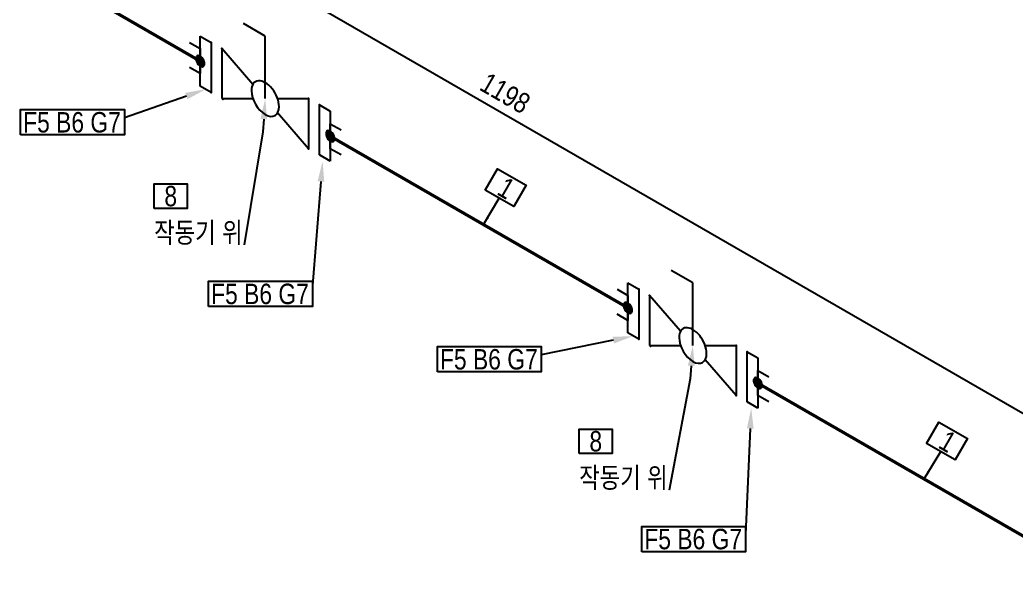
# Model space of a CAD drawing. Header units: millimetres. Extents: x 0 to 594, y 0 to 420.
# Drawn here: x 146 to 267.9, y 240.8 to 310 of the extents above; entities that cross this region are included whole.
import ezdxf
from ezdxf import colors
from ezdxf.entities.mleader import LeaderData, LeaderLine
from ezdxf.enums import TextEntityAlignment as Align
from ezdxf.math import Vec2, Vec3

# ---------------------------------------------------------------- set-up
doc = ezdxf.new("R2010")
doc.units = ezdxf.units.MM
doc.header["$LTSCALE"] = 0.25
for name, color, linetype in [('밸브', 4, 'Continuous'), ('용접', 1, 'Continuous'), ('주석', 7, 'Continuous'), ('치수', 1, 'Continuous')]:
    doc.layers.add(name, color=color, linetype=linetype)
doc.layers.add('파이프 작은 보어', color=30, linetype='Continuous', lineweight=50)
doc.styles.add('AdskIsoAnnotation', font='arial.ttf', dxfattribs={"width": 0.8, "height": 1})
doc.styles.add('AdskIsoMetric', font='arial.ttf', dxfattribs={"width": 0.8, "height": 2.5})
doc.styles.add('AdskIsoMetric-30', font='arial.ttf', dxfattribs={"width": 0.8, "height": 2.5})
doc.styles.get("Standard").update_dxf_attribs({"font": 'arial.ttf'})
doc.dimstyles.new('AdskIsoMetric', dxfattribs={"dimtxt": 2.5, "dimasz": 2.5, "dimexe": 1, "dimexo": 2, "dimgap": 0.8, "dimtad": 1, "dimdec": 0, "dimrnd": 1, "dimzin": 0, "dimdsep": 46, "dimtxsty": 'AdskIsoMetric', "dimcen": 0, "dimclrt": 7, "dimadec": 0, "dimazin": 0, "dimtfac": 1, "dimtdec": 0, "dimtmove": 1, "dimatfit": 3, "dimfxl": 0, "dimfrac": 2, "dimtolj": 1, "dimtzin": 0, "dimarcsym": 0})

# ---------------------------------------------------------------- blocks, each defined once
blk = doc.blocks.new('플랜지-2-IsoRight')
at = {"color": 0, "linetype": 'ByBlock', "lineweight": -2}
blk.add_wipeout([(0.0442, -0.2296), (-0.0442, -0.1786), (-0.0442, 0.2296), (0.0442, 0.1786)], dxfattribs=at)
at = {"color": 0, "linetype": 'ByBlock', "lineweight": -2, "extrusion": (-0.707107, -0.408248, 0.57735)}
for p, q in [((-0.0442, -0.1786), (-0.0442, 0.2296)), ((-0.0442, 0.2296), (0.0442, 0.1786)), ((0.0442, 0.1786), (0.0442, -0.2296)), ((0.0442, -0.2296), (-0.0442, -0.1786))]:
    blk.add_line(p, q, dxfattribs=at)
at = {"color": 0, "linetype": 'ByBlock', "lineweight": -2}
blk.add_wipeout([(0.0442, -0.2296), (-0.0442, -0.1786), (-0.0442, 0.2296), (0.0442, 0.1786)], dxfattribs=at)
at = {"color": 0, "linetype": 'ByBlock', "lineweight": -2, "extrusion": (-0.707107, -0.408248, 0.57735)}
for p, q in [((-0.0442, -0.1786), (-0.0442, 0.2296)), ((-0.0442, 0.2296), (0.0442, 0.1786)), ((0.0442, 0.1786), (0.0442, -0.2296)), ((0.0442, -0.2296), (-0.0442, -0.1786))]:
    blk.add_line(p, q, dxfattribs=at)
blk = doc.blocks.new('개스킷-2-IsoRight')
at = {"color": 0, "linetype": 'ByBlock', "lineweight": -2, "extrusion": (-1, 0, 0)}
for p in [(-0.0529, 0.2347), (0.0442, 0.1786), (-0.0442, -0.1786), (0.0442, -0.2296)]:
    blk.add_point(p, dxfattribs=at)
blk = doc.blocks.new('볼 밸브-2-IsoRight')
at = {"color": 0, "linetype": 'ByBlock', "lineweight": -2, "extrusion": (-0.707107, -0.408248, 0.57735)}
for p, q in [((-0.3536, 0), (-0.3536, 0.4082)), ((-0.3536, 0.4082), (-0.1006, 0.1163)), ((-0.1006, -0.0002), (-0.3536, 0)), ((0.3536, 0), (0.1007, -0.0001)), ((0.1125, -0.065), (0.1125, -0.065)), ((0.3536, -0.4082), (0.3536, 0)), ((0.1006, -0.1163), (0.3536, -0.4082))]:
    blk.add_line(p, q, dxfattribs=at)
at = {"linetype": 'ByBlock'}
for start_param, end_param in [(-2.356194, 0.785398), (0.785398, 3.926991)]:
    blk.add_ellipse((0, 0), major_axis=(-0.0796, 0.1378), ratio=0.57735, start_param=start_param, end_param=end_param, dxfattribs=at)
blk = doc.blocks.new('Operator_Lever-2-IsoRight')
at = {"color": 0, "linetype": 'ByBlock', "lineweight": -2, "extrusion": (-0.707107, -0.408248, 0.57735)}
for p, q in [((0, 0), (0, -0.5103)), ((0, -0.5103), (0.1768, -0.6124))]:
    blk.add_line(p, q, dxfattribs=at)
blk = doc.blocks.new('*D29')
at = {"layer": 'Defpoints', "color": 0}
for p in [(128.98, 327.53), (282.21, 254.06), (282.21, 239.06)]:
    blk.add_point(p, dxfattribs=at)
at = {"layer": '치수', "color": 0, "lineweight": -2}
for p, q in [((128.98, 329.84), (128.98, 343.68)), ((131.14, 341.28), (280.04, 255.31)), ((282.21, 241.37), (282.21, 255.22))]:
    blk.add_line(p, q, dxfattribs=at)
at = {"layer": '치수', "color": 0}
for points in [[(131.35, 341.64), (130.93, 340.92), (128.98, 342.53)], [(280.25, 255.67), (279.83, 254.95), (282.21, 254.06)]]:
    blk.add_solid(points, dxfattribs=at)
at = {"layer": '치수', "color": 7, "insert": (205.37, 301.04), "char_height": 2.5, "attachment_point": 5, "rotation": 330, "style": 'AdskIsoMetric-30'}
blk.add_mtext('\\A1;1198', dxfattribs=at)
blk = doc.blocks.new('SocketWeld-2-IsoRight')
blk.add_hatch(color=256).paths.add_polyline_path([(0.0055, -0.0435), (0.0057, -0.0436), (0.006, -0.0436), (0.0062, -0.0436), (0.0064, -0.0437), (0.0066, -0.0437), (0.0068, -0.0438), (0.007, -0.0438), (0.0072, -0.0439), (0.0075, -0.0439), (0.0077, -0.0439), (0.0079, -0.044), (0.0081, -0.044), (0.0083, -0.0441), (0.0085, -0.0441), (0.0088, -0.0442), (0.009, -0.0442), (0.0092, -0.0443), (0.0094, -0.0443), (0.0096, -0.0443), (0.0098, -0.0444), (0.01, -0.0444), (0.0103, -0.0445), (0.0105, -0.0445), (0.0107, -0.0446), (0.0109, -0.0446), (0.0111, -0.0446), (0.0113, -0.0447), (0.0115, -0.0447), (0.0118, -0.0448), (0.012, -0.0448), (0.0122, -0.0449), (0.0124, -0.0449), (0.0126, -0.0449), (0.0128, -0.045), (0.013, -0.045), (0.0133, -0.0451), (0.0135, -0.0451), (0.0137, -0.0452), (0.0139, -0.0452), (0.0141, -0.0453), (0.0143, -0.0453), (0.0145, -0.0453), (0.0148, -0.0454), (0.015, -0.0454), (0.0152, -0.0455), (0.0154, -0.0455), (0.0156, -0.0456), (0.0158, -0.0456), (0.0161, -0.0456), (0.0161, -0.0456), (0.0162, -0.0456), (0.0164, -0.0455), (0.0166, -0.0455), (0.0168, -0.0455), (0.017, -0.0454), (0.0171, -0.0454), (0.0173, -0.0453), (0.0175, -0.0453), (0.0177, -0.0452), (0.0179, -0.0452), (0.0181, -0.0451), (0.0182, -0.0451), (0.0184, -0.045), (0.0186, -0.045), (0.0188, -0.0449), (0.019, -0.0449), (0.0192, -0.0448), (0.0193, -0.0448), (0.0195, -0.0447), (0.0197, -0.0447), (0.0199, -0.0446), (0.0201, -0.0446), (0.0203, -0.0445), (0.0204, -0.0445), (0.0206, -0.0444), (0.0208, -0.0444), (0.021, -0.0444), (0.0212, -0.0443), (0.0213, -0.0443), (0.0215, -0.0442), (0.0217, -0.0442), (0.0219, -0.0441), (0.0221, -0.0441), (0.0223, -0.044), (0.0224, -0.044), (0.0226, -0.0439), (0.0228, -0.0439), (0.023, -0.0438), (0.0232, -0.0438), (0.0234, -0.0437), (0.0235, -0.0437), (0.0237, -0.0436), (0.0239, -0.0436), (0.0241, -0.0435), (0.0243, -0.0435), (0.0245, -0.0434), (0.0246, -0.0434), (0.0248, -0.0433), (0.025, -0.0433), (0.025, -0.0433), (0.0251, -0.0432), (0.0253, -0.043), (0.0254, -0.0429), (0.0255, -0.0428), (0.0257, -0.0426), (0.0258, -0.0425), (0.0259, -0.0424), (0.0261, -0.0422), (0.0262, -0.0421), (0.0263, -0.042), (0.0265, -0.0418), (0.0266, -0.0417), (0.0267, -0.0416), (0.0269, -0.0414), (0.027, -0.0413), (0.0271, -0.0412), (0.0273, -0.041), (0.0274, -0.0409), (0.0275, -0.0408), (0.0277, -0.0406), (0.0278, -0.0405), (0.0279, -0.0403), (0.0281, -0.0402), (0.0282, -0.0401), (0.0283, -0.0399), (0.0284, -0.0398), (0.0286, -0.0397), (0.0287, -0.0395), (0.0288, -0.0394), (0.029, -0.0393), (0.0291, -0.0391), (0.0292, -0.039), (0.0294, -0.0389), (0.0295, -0.0387), (0.0296, -0.0386), (0.0298, -0.0385), (0.0299, -0.0383), (0.03, -0.0382), (0.0302, -0.0381), (0.0303, -0.0379), (0.0304, -0.0378), (0.0306, -0.0377), (0.0307, -0.0375), (0.0308, -0.0374), (0.031, -0.0373), (0.0311, -0.0371), (0.0312, -0.037), (0.0314, -0.0369), (0.0315, -0.0367), (0.0315, -0.0367), (0.0316, -0.0365), (0.0316, -0.0363), (0.0317, -0.0361), (0.0318, -0.0359), (0.0319, -0.0357), (0.0319, -0.0355), (0.032, -0.0353), (0.0321, -0.0351), (0.0321, -0.0349), (0.0322, -0.0346), (0.0323, -0.0344), (0.0323, -0.0342), (0.0324, -0.034), (0.0325, -0.0338), (0.0325, -0.0336), (0.0326, -0.0334), (0.0327, -0.0332), (0.0328, -0.033), (0.0328, -0.0328), (0.0329, -0.0326), (0.033, -0.0324), (0.033, -0.0322), (0.0331, -0.0319), (0.0332, -0.0317), (0.0332, -0.0315), (0.0333, -0.0313), (0.0334, -0.0311), (0.0335, -0.0309), (0.0335, -0.0307), (0.0336, -0.0305), (0.0337, -0.0303), (0.0337, -0.0301), (0.0338, -0.0299), (0.0339, -0.0297), (0.0339, -0.0295), (0.034, -0.0292), (0.0341, -0.029), (0.0342, -0.0288), (0.0342, -0.0286), (0.0343, -0.0284), (0.0344, -0.0282), (0.0344, -0.028), (0.0345, -0.0278), (0.0346, -0.0276), (0.0346, -0.0274), (0.0347, -0.0272), (0.0348, -0.027), (0.0349, -0.0268), (0.0349, -0.0265), (0.0349, -0.0265), (0.0349, -0.0263), (0.0349, -0.026), (0.0349, -0.0258), (0.0349, -0.0255), (0.0349, -0.0252), (0.0349, -0.025), (0.0349, -0.0247), (0.0349, -0.0245), (0.0349, -0.0242), (0.0349, -0.0239), (0.0349, -0.0237), (0.0349, -0.0234), (0.0349, -0.0232), (0.0349, -0.0229), (0.0349, -0.0226), (0.0349, -0.0224), (0.0349, -0.0221), (0.0349, -0.0219), (0.0349, -0.0216), (0.0349, -0.0213), (0.0349, -0.0211), (0.0349, -0.0208), (0.0349, -0.0206), (0.0349, -0.0203), (0.0349, -0.02), (0.0349, -0.0198), (0.0349, -0.0195), (0.0349, -0.0192), (0.0349, -0.019), (0.0349, -0.0187), (0.0349, -0.0185), (0.0349, -0.0182), (0.0349, -0.0179), (0.0349, -0.0177), (0.0349, -0.0174), (0.0349, -0.0172), (0.0349, -0.0169), (0.0349, -0.0166), (0.0349, -0.0164), (0.0349, -0.0161), (0.0349, -0.0159), (0.0349, -0.0156), (0.0349, -0.0153), (0.0349, -0.0151), (0.0349, -0.0148), (0.0349, -0.0146), (0.0349, -0.0143), (0.0349, -0.014), (0.0349, -0.0138), (0.0349, -0.0138), (0.0349, -0.0135), (0.0348, -0.0132), (0.0347, -0.0129), (0.0346, -0.0126), (0.0346, -0.0123), (0.0345, -0.012), (0.0344, -0.0118), (0.0344, -0.0115), (0.0343, -0.0112), (0.0342, -0.0109), (0.0342, -0.0106), (0.0341, -0.0103), (0.034, -0.01), (0.0339, -0.0097), (0.0339, -0.0095), (0.0338, -0.0092), (0.0337, -0.0089), (0.0337, -0.0086), (0.0336, -0.0083), (0.0335, -0.008), (0.0335, -0.0077), (0.0334, -0.0074), (0.0333, -0.0071), (0.0332, -0.0069), (0.0332, -0.0066), (0.0331, -0.0063), (0.033, -0.006), (0.033, -0.0057), (0.0329, -0.0054), (0.0328, -0.0051), (0.0328, -0.0048), (0.0327, -0.0046), (0.0326, -0.0043), (0.0325, -0.004), (0.0325, -0.0037), (0.0324, -0.0034), (0.0323, -0.0031), (0.0323, -0.0028), (0.0322, -0.0025), (0.0321, -0.0022), (0.0321, -0.002), (0.032, -0.0017), (0.0319, -0.0014), (0.0319, -0.0011), (0.0318, -0.0008), (0.0317, -0.0005), (0.0316, -0.0002), (0.0316, 0.0001), (0.0315, 0.0003), (0.0315, 0.0003), (0.0314, 0.0006), (0.0312, 0.0009), (0.0311, 0.0012), (0.031, 0.0015), (0.0308, 0.0018), (0.0307, 0.0021), (0.0306, 0.0024), (0.0304, 0.0026), (0.0303, 0.0029), (0.0302, 0.0032), (0.03, 0.0035), (0.0299, 0.0038), (0.0298, 0.0041), (0.0296, 0.0044), (0.0295, 0.0047), (0.0294, 0.0049), (0.0292, 0.0052), (0.0291, 0.0055), (0.029, 0.0058), (0.0288, 0.0061), (0.0287, 0.0064), (0.0286, 0.0067), (0.0284, 0.007), (0.0283, 0.0072), (0.0282, 0.0075), (0.0281, 0.0078), (0.0279, 0.0081), (0.0278, 0.0084), (0.0277, 0.0087), (0.0275, 0.009), (0.0274, 0.0093), (0.0273, 0.0095), (0.0271, 0.0098), (0.027, 0.0101), (0.0269, 0.0104), (0.0267, 0.0107), (0.0266, 0.011), (0.0265, 0.0113), (0.0263, 0.0116), (0.0262, 0.0118), (0.0261, 0.0121), (0.0259, 0.0124), (0.0258, 0.0127), (0.0257, 0.013), (0.0255, 0.0133), (0.0254, 0.0136), (0.0253, 0.0139), (0.0251, 0.0141), (0.025, 0.0144), (0.025, 0.0144), (0.0248, 0.0147), (0.0246, 0.015), (0.0245, 0.0152), (0.0243, 0.0155), (0.0241, 0.0157), (0.0239, 0.016), (0.0237, 0.0162), (0.0235, 0.0165), (0.0234, 0.0168), (0.0232, 0.017), (0.023, 0.0173), (0.0228, 0.0175), (0.0226, 0.0178), (0.0224, 0.0181), (0.0223, 0.0183), (0.0221, 0.0186), (0.0219, 0.0188), (0.0217, 0.0191), (0.0215, 0.0193), (0.0213, 0.0196), (0.0212, 0.0199), (0.021, 0.0201), (0.0208, 0.0204), (0.0206, 0.0206), (0.0204, 0.0209), (0.0203, 0.0212), (0.0201, 0.0214), (0.0199, 0.0217), (0.0197, 0.0219), (0.0195, 0.0222), (0.0193, 0.0225), (0.0192, 0.0227), (0.019, 0.023), (0.0188, 0.0232), (0.0186, 0.0235), (0.0184, 0.0237), (0.0182, 0.024), (0.0181, 0.0243), (0.0179, 0.0245), (0.0177, 0.0248), (0.0175, 0.025), (0.0173, 0.0253), (0.0171, 0.0256), (0.017, 0.0258), (0.0168, 0.0261), (0.0166, 0.0263), (0.0164, 0.0266), (0.0162, 0.0268), (0.0161, 0.0271), (0.0161, 0.0271), (0.0158, 0.0273), (0.0156, 0.0275), (0.0154, 0.0277), (0.0152, 0.0279), (0.015, 0.0281), (0.0148, 0.0283), (0.0145, 0.0285), (0.0143, 0.0287), (0.0141, 0.0289), (0.0139, 0.0292), (0.0137, 0.0294), (0.0135, 0.0296), (0.0133, 0.0298), (0.013, 0.03), (0.0128, 0.0302), (0.0126, 0.0304), (0.0124, 0.0306), (0.0122, 0.0308), (0.012, 0.031), (0.0118, 0.0312), (0.0115, 0.0314), (0.0113, 0.0316), (0.0111, 0.0318), (0.0109, 0.032), (0.0107, 0.0322), (0.0105, 0.0324), (0.0103, 0.0326), (0.01, 0.0328), (0.0098, 0.033), (0.0096, 0.0332), (0.0094, 0.0334), (0.0092, 0.0337), (0.009, 0.0339), (0.0088, 0.0341), (0.0085, 0.0343), (0.0083, 0.0345), (0.0081, 0.0347), (0.0079, 0.0349), (0.0077, 0.0351), (0.0075, 0.0353), (0.0072, 0.0355), (0.007, 0.0357), (0.0068, 0.0359), (0.0066, 0.0361), (0.0064, 0.0363), (0.0062, 0.0365), (0.006, 0.0367), (0.0057, 0.0369), (0.0055, 0.0371), (0.0055, 0.0371), (0.0053, 0.0373), (0.0051, 0.0374), (0.0049, 0.0375), (0.0046, 0.0377), (0.0044, 0.0378), (0.0042, 0.0379), (0.004, 0.038), (0.0037, 0.0382), (0.0035, 0.0383), (0.0033, 0.0384), (0.003, 0.0386), (0.0028, 0.0387), (0.0026, 0.0388), (0.0024, 0.039), (0.0021, 0.0391), (0.0019, 0.0392), (0.0017, 0.0393), (0.0015, 0.0395), (0.0012, 0.0396), (0.001, 0.0397), (0.0008, 0.0399), (0.0006, 0.04), (0.0003, 0.0401), (0.0001, 0.0403), (-0.0001, 0.0404), (-0.0003, 0.0405), (-0.0006, 0.0406), (-0.0008, 0.0408), (-0.001, 0.0409), (-0.0012, 0.041), (-0.0015, 0.0412), (-0.0017, 0.0413), (-0.0019, 0.0414), (-0.0021, 0.0416), (-0.0024, 0.0417), (-0.0026, 0.0418), (-0.0028, 0.042), (-0.003, 0.0421), (-0.0033, 0.0422), (-0.0035, 0.0423), (-0.0037, 0.0425), (-0.004, 0.0426), (-0.0042, 0.0427), (-0.0044, 0.0429), (-0.0046, 0.043), (-0.0049, 0.0431), (-0.0051, 0.0433), (-0.0053, 0.0434), (-0.0055, 0.0435), (-0.0055, 0.0435), (-0.0057, 0.0436), (-0.006, 0.0436), (-0.0062, 0.0436), (-0.0064, 0.0437), (-0.0066, 0.0437), (-0.0068, 0.0438), (-0.007, 0.0438), (-0.0072, 0.0439), (-0.0075, 0.0439), (-0.0077, 0.0439), (-0.0079, 0.044), (-0.0081, 0.044), (-0.0083, 0.0441), (-0.0085, 0.0441), (-0.0088, 0.0442), (-0.009, 0.0442), (-0.0092, 0.0443), (-0.0094, 0.0443), (-0.0096, 0.0443), (-0.0098, 0.0444), (-0.01, 0.0444), (-0.0103, 0.0445), (-0.0105, 0.0445), (-0.0107, 0.0446), (-0.0109, 0.0446), (-0.0111, 0.0446), (-0.0113, 0.0447), (-0.0115, 0.0447), (-0.0118, 0.0448), (-0.012, 0.0448), (-0.0122, 0.0449), (-0.0124, 0.0449), (-0.0126, 0.0449), (-0.0128, 0.045), (-0.013, 0.045), (-0.0133, 0.0451), (-0.0135, 0.0451), (-0.0137, 0.0452), (-0.0139, 0.0452), (-0.0141, 0.0453), (-0.0143, 0.0453), (-0.0145, 0.0453), (-0.0148, 0.0454), (-0.015, 0.0454), (-0.0152, 0.0455), (-0.0154, 0.0455), (-0.0156, 0.0456), (-0.0158, 0.0456), (-0.0161, 0.0456), (-0.0161, 0.0456), (-0.0162, 0.0456), (-0.0164, 0.0455), (-0.0166, 0.0455), (-0.0168, 0.0455), (-0.017, 0.0454), (-0.0171, 0.0454), (-0.0173, 0.0453), (-0.0175, 0.0453), (-0.0177, 0.0452), (-0.0179, 0.0452), (-0.0181, 0.0451), (-0.0182, 0.0451), (-0.0184, 0.045), (-0.0186, 0.045), (-0.0188, 0.0449), (-0.019, 0.0449), (-0.0192, 0.0448), (-0.0193, 0.0448), (-0.0195, 0.0447), (-0.0197, 0.0447), (-0.0199, 0.0446), (-0.0201, 0.0446), (-0.0203, 0.0445), (-0.0204, 0.0445), (-0.0206, 0.0444), (-0.0208, 0.0444), (-0.021, 0.0444), (-0.0212, 0.0443), (-0.0213, 0.0443), (-0.0215, 0.0442), (-0.0217, 0.0442), (-0.0219, 0.0441), (-0.0221, 0.0441), (-0.0223, 0.044), (-0.0224, 0.044), (-0.0226, 0.0439), (-0.0228, 0.0439), (-0.023, 0.0438), (-0.0232, 0.0438), (-0.0234, 0.0437), (-0.0235, 0.0437), (-0.0237, 0.0436), (-0.0239, 0.0436), (-0.0241, 0.0435), (-0.0243, 0.0435), (-0.0245, 0.0434), (-0.0246, 0.0434), (-0.0248, 0.0433), (-0.025, 0.0433), (-0.025, 0.0433), (-0.0251, 0.0432), (-0.0253, 0.043), (-0.0254, 0.0429), (-0.0255, 0.0428), (-0.0257, 0.0426), (-0.0258, 0.0425), (-0.0259, 0.0424), (-0.0261, 0.0422), (-0.0262, 0.0421), (-0.0263, 0.042), (-0.0265, 0.0418), (-0.0266, 0.0417), (-0.0267, 0.0416), (-0.0269, 0.0414), (-0.027, 0.0413), (-0.0271, 0.0412), (-0.0273, 0.041), (-0.0274, 0.0409), (-0.0275, 0.0408), (-0.0277, 0.0406), (-0.0278, 0.0405), (-0.0279, 0.0403), (-0.0281, 0.0402), (-0.0282, 0.0401), (-0.0283, 0.0399), (-0.0284, 0.0398), (-0.0286, 0.0397), (-0.0287, 0.0395), (-0.0288, 0.0394), (-0.029, 0.0393), (-0.0291, 0.0391), (-0.0292, 0.039), (-0.0294, 0.0389), (-0.0295, 0.0387), (-0.0296, 0.0386), (-0.0298, 0.0385), (-0.0299, 0.0383), (-0.03, 0.0382), (-0.0302, 0.0381), (-0.0303, 0.0379), (-0.0304, 0.0378), (-0.0306, 0.0377), (-0.0307, 0.0375), (-0.0308, 0.0374), (-0.031, 0.0373), (-0.0311, 0.0371), (-0.0312, 0.037), (-0.0314, 0.0369), (-0.0315, 0.0367), (-0.0315, 0.0367), (-0.0316, 0.0365), (-0.0316, 0.0363), (-0.0317, 0.0361), (-0.0318, 0.0359), (-0.0319, 0.0357), (-0.0319, 0.0355), (-0.032, 0.0353), (-0.0321, 0.0351), (-0.0321, 0.0349), (-0.0322, 0.0346), (-0.0323, 0.0344), (-0.0323, 0.0342), (-0.0324, 0.034), (-0.0325, 0.0338), (-0.0325, 0.0336), (-0.0326, 0.0334), (-0.0327, 0.0332), (-0.0328, 0.033), (-0.0328, 0.0328), (-0.0329, 0.0326), (-0.033, 0.0324), (-0.033, 0.0322), (-0.0331, 0.0319), (-0.0332, 0.0317), (-0.0332, 0.0315), (-0.0333, 0.0313), (-0.0334, 0.0311), (-0.0335, 0.0309), (-0.0335, 0.0307), (-0.0336, 0.0305), (-0.0337, 0.0303), (-0.0337, 0.0301), (-0.0338, 0.0299), (-0.0339, 0.0297), (-0.0339, 0.0295), (-0.034, 0.0292), (-0.0341, 0.029), (-0.0342, 0.0288), (-0.0342, 0.0286), (-0.0343, 0.0284), (-0.0344, 0.0282), (-0.0344, 0.028), (-0.0345, 0.0278), (-0.0346, 0.0276), (-0.0346, 0.0274), (-0.0347, 0.0272), (-0.0348, 0.027), (-0.0349, 0.0268), (-0.0349, 0.0265), (-0.0349, 0.0265), (-0.0349, 0.0263), (-0.0349, 0.026), (-0.0349, 0.0258), (-0.0349, 0.0255), (-0.0349, 0.0252), (-0.0349, 0.025), (-0.0349, 0.0247), (-0.0349, 0.0245), (-0.0349, 0.0242), (-0.0349, 0.0239), (-0.0349, 0.0237), (-0.0349, 0.0234), (-0.0349, 0.0232), (-0.0349, 0.0229), (-0.0349, 0.0226), (-0.0349, 0.0224), (-0.0349, 0.0221), (-0.0349, 0.0219), (-0.0349, 0.0216), (-0.0349, 0.0213), (-0.0349, 0.0211), (-0.0349, 0.0208), (-0.0349, 0.0206), (-0.0349, 0.0203), (-0.0349, 0.02), (-0.0349, 0.0198), (-0.0349, 0.0195), (-0.0349, 0.0192), (-0.0349, 0.019), (-0.0349, 0.0187), (-0.0349, 0.0185), (-0.0349, 0.0182), (-0.0349, 0.0179), (-0.0349, 0.0177), (-0.0349, 0.0174), (-0.0349, 0.0172), (-0.0349, 0.0169), (-0.0349, 0.0166), (-0.0349, 0.0164), (-0.0349, 0.0161), (-0.0349, 0.0159), (-0.0349, 0.0156), (-0.0349, 0.0153), (-0.0349, 0.0151), (-0.0349, 0.0148), (-0.0349, 0.0146), (-0.0349, 0.0143), (-0.0349, 0.014), (-0.0349, 0.0138), (-0.0349, 0.0138), (-0.0349, 0.0135), (-0.0348, 0.0132), (-0.0347, 0.0129), (-0.0346, 0.0126), (-0.0346, 0.0123), (-0.0345, 0.012), (-0.0344, 0.0118), (-0.0344, 0.0115), (-0.0343, 0.0112), (-0.0342, 0.0109), (-0.0342, 0.0106), (-0.0341, 0.0103), (-0.034, 0.01), (-0.0339, 0.0097), (-0.0339, 0.0095), (-0.0338, 0.0092), (-0.0337, 0.0089), (-0.0337, 0.0086), (-0.0336, 0.0083), (-0.0335, 0.008), (-0.0335, 0.0077), (-0.0334, 0.0074), (-0.0333, 0.0071), (-0.0332, 0.0069), (-0.0332, 0.0066), (-0.0331, 0.0063), (-0.033, 0.006), (-0.033, 0.0057), (-0.0329, 0.0054), (-0.0328, 0.0051), (-0.0328, 0.0048), (-0.0327, 0.0046), (-0.0326, 0.0043), (-0.0325, 0.004), (-0.0325, 0.0037), (-0.0324, 0.0034), (-0.0323, 0.0031), (-0.0323, 0.0028), (-0.0322, 0.0025), (-0.0321, 0.0022), (-0.0321, 0.002), (-0.032, 0.0017), (-0.0319, 0.0014), (-0.0319, 0.0011), (-0.0318, 0.0008), (-0.0317, 0.0005), (-0.0316, 0.0002), (-0.0316, -0.0001), (-0.0315, -0.0003), (-0.0315, -0.0003), (-0.0314, -0.0006), (-0.0312, -0.0009), (-0.0311, -0.0012), (-0.031, -0.0015), (-0.0308, -0.0018), (-0.0307, -0.0021), (-0.0306, -0.0024), (-0.0304, -0.0026), (-0.0303, -0.0029), (-0.0302, -0.0032), (-0.03, -0.0035), (-0.0299, -0.0038), (-0.0298, -0.0041), (-0.0296, -0.0044), (-0.0295, -0.0047), (-0.0294, -0.0049), (-0.0292, -0.0052), (-0.0291, -0.0055), (-0.029, -0.0058), (-0.0288, -0.0061), (-0.0287, -0.0064), (-0.0286, -0.0067), (-0.0284, -0.007), (-0.0283, -0.0072), (-0.0282, -0.0075), (-0.0281, -0.0078), (-0.0279, -0.0081), (-0.0278, -0.0084), (-0.0277, -0.0087), (-0.0275, -0.009), (-0.0274, -0.0093), (-0.0273, -0.0095), (-0.0271, -0.0098), (-0.027, -0.0101), (-0.0269, -0.0104), (-0.0267, -0.0107), (-0.0266, -0.011), (-0.0265, -0.0113), (-0.0263, -0.0116), (-0.0262, -0.0118), (-0.0261, -0.0121), (-0.0259, -0.0124), (-0.0258, -0.0127), (-0.0257, -0.013), (-0.0255, -0.0133), (-0.0254, -0.0136), (-0.0253, -0.0139), (-0.0251, -0.0141), (-0.025, -0.0144), (-0.025, -0.0144), (-0.0248, -0.0147), (-0.0246, -0.015), (-0.0245, -0.0152), (-0.0243, -0.0155), (-0.0241, -0.0157), (-0.0239, -0.016), (-0.0237, -0.0162), (-0.0235, -0.0165), (-0.0234, -0.0168), (-0.0232, -0.017), (-0.023, -0.0173), (-0.0228, -0.0175), (-0.0226, -0.0178), (-0.0224, -0.0181), (-0.0223, -0.0183), (-0.0221, -0.0186), (-0.0219, -0.0188), (-0.0217, -0.0191), (-0.0215, -0.0193), (-0.0213, -0.0196), (-0.0212, -0.0199), (-0.021, -0.0201), (-0.0208, -0.0204), (-0.0206, -0.0206), (-0.0204, -0.0209), (-0.0203, -0.0212), (-0.0201, -0.0214), (-0.0199, -0.0217), (-0.0197, -0.0219), (-0.0195, -0.0222), (-0.0193, -0.0225), (-0.0192, -0.0227), (-0.019, -0.023), (-0.0188, -0.0232), (-0.0186, -0.0235), (-0.0184, -0.0237), (-0.0182, -0.024), (-0.0181, -0.0243), (-0.0179, -0.0245), (-0.0177, -0.0248), (-0.0175, -0.025), (-0.0173, -0.0253), (-0.0171, -0.0256), (-0.017, -0.0258), (-0.0168, -0.0261), (-0.0166, -0.0263), (-0.0164, -0.0266), (-0.0162, -0.0268), (-0.0161, -0.0271), (-0.0161, -0.0271), (-0.0158, -0.0273), (-0.0156, -0.0275), (-0.0154, -0.0277), (-0.0152, -0.0279), (-0.015, -0.0281), (-0.0148, -0.0283), (-0.0145, -0.0285), (-0.0143, -0.0287), (-0.0141, -0.0289), (-0.0139, -0.0292), (-0.0137, -0.0294), (-0.0135, -0.0296), (-0.0133, -0.0298), (-0.013, -0.03), (-0.0128, -0.0302), (-0.0126, -0.0304), (-0.0124, -0.0306), (-0.0122, -0.0308), (-0.012, -0.031), (-0.0118, -0.0312), (-0.0115, -0.0314), (-0.0113, -0.0316), (-0.0111, -0.0318), (-0.0109, -0.032), (-0.0107, -0.0322), (-0.0105, -0.0324), (-0.0103, -0.0326), (-0.01, -0.0328), (-0.0098, -0.033), (-0.0096, -0.0332), (-0.0094, -0.0334), (-0.0092, -0.0337), (-0.009, -0.0339), (-0.0088, -0.0341), (-0.0085, -0.0343), (-0.0083, -0.0345), (-0.0081, -0.0347), (-0.0079, -0.0349), (-0.0077, -0.0351), (-0.0075, -0.0353), (-0.0072, -0.0355), (-0.007, -0.0357), (-0.0068, -0.0359), (-0.0066, -0.0361), (-0.0064, -0.0363), (-0.0062, -0.0365), (-0.006, -0.0367), (-0.0057, -0.0369), (-0.0055, -0.0371), (-0.0055, -0.0371), (-0.0053, -0.0373), (-0.0051, -0.0374), (-0.0049, -0.0375), (-0.0046, -0.0377), (-0.0044, -0.0378), (-0.0042, -0.0379), (-0.004, -0.038), (-0.0037, -0.0382), (-0.0035, -0.0383), (-0.0033, -0.0384), (-0.003, -0.0386), (-0.0028, -0.0387), (-0.0026, -0.0388), (-0.0024, -0.039), (-0.0021, -0.0391), (-0.0019, -0.0392), (-0.0017, -0.0393), (-0.0015, -0.0395), (-0.0012, -0.0396), (-0.001, -0.0397), (-0.0008, -0.0399), (-0.0006, -0.04), (-0.0003, -0.0401), (-0.0001, -0.0403), (0.0001, -0.0404), (0.0003, -0.0405), (0.0006, -0.0406), (0.0008, -0.0408), (0.001, -0.0409), (0.0012, -0.041), (0.0015, -0.0412), (0.0017, -0.0413), (0.0019, -0.0414), (0.0021, -0.0416), (0.0024, -0.0417), (0.0026, -0.0418), (0.0028, -0.042), (0.003, -0.0421), (0.0033, -0.0422), (0.0035, -0.0423), (0.0037, -0.0425), (0.004, -0.0426), (0.0042, -0.0427), (0.0044, -0.0429), (0.0046, -0.043), (0.0049, -0.0431), (0.0051, -0.0433), (0.0053, -0.0434)], flags=0)
at = {"color": 0, "linetype": 'ByBlock', "lineweight": -2, "extrusion": (-0.707107, -0.408248, 0.57735)}
for p, q in [((-0.0884, 0.1531), (0, 0.1021)), ((0, 0.1021), (0, -0.1021)), ((-0.0315, 0.0367), (-0.0349, 0.0265)), ((-0.0349, 0.0265), (-0.0349, 0.0138)), ((-0.0349, 0.0138), (-0.0315, -0.0003)), ((-0.025, 0.0433), (-0.0315, 0.0367)), ((-0.0161, 0.0456), (-0.025, 0.0433)), ((-0.0055, 0.0435), (-0.0161, 0.0456)), ((0.0055, 0.0371), (-0.0055, 0.0435)), ((0.0161, 0.0271), (0.0055, 0.0371)), ((0.025, 0.0144), (0.0161, 0.0271)), ((0.0315, 0.0003), (0.025, 0.0144)), ((0.0349, -0.0138), (0.0315, 0.0003)), ((0, -0.1021), (-0.0884, -0.051)), ((-0.0315, -0.0003), (-0.025, -0.0144)), ((-0.025, -0.0144), (-0.0161, -0.0271)), ((-0.0161, -0.0271), (-0.0055, -0.0371)), ((-0.0055, -0.0371), (0.0055, -0.0435)), ((0.0055, -0.0435), (0.0161, -0.0456)), ((0.0161, -0.0456), (0.025, -0.0433)), ((0.025, -0.0433), (0.0315, -0.0367)), ((0.0315, -0.0367), (0.0349, -0.0265)), ((0.0349, -0.0265), (0.0349, -0.0138))]:
    blk.add_line(p, q, dxfattribs=at)
blk = doc.blocks.new('AnnoRect')
at = {"color": 0, "linetype": 'ByBlock', "lineweight": -2}
blk.add_wipeout([(-0.81, -0.6), (-0.81, 0.6), (0.81, 0.6), (0.81, -0.6)], dxfattribs=at)
blk.add_lwpolyline([(-0.81, -0.6), (-0.81, 0.6), (0.81, 0.6), (0.81, -0.6)], close=True, dxfattribs=at)
at = {"color": 0, "linetype": 'ByBlock', "lineweight": -2, "style": 'AdskIsoAnnotation', "width": 0.8}
blk.add_attdef('XX', text='', height=1, dxfattribs=at).set_placement((0, 0), align=Align.MIDDLE_CENTER)

msp = doc.modelspace()

# ---------------------------------------------------------------- block references
at = {"layer": '밸브', "xscale": 15, "yscale": 15, "zscale": 15}
for name, p, rotation in [('Operator_Lever-2-IsoRight', (176.009, 300.374), 180.000000000006), ('개스킷-2-IsoRight', (170.043, 303.819), 179.9999999999519), ('볼 밸브-2-IsoRight', (176.009, 300.374), 180.000000000006), ('플랜지-2-IsoRight', (183.301, 296.164), 180.0000000000481), ('Operator_Lever-2-IsoRight', (228.324, 270.17), 180.000000000006), ('개스킷-2-IsoRight', (222.358, 273.615), 180), ('볼 밸브-2-IsoRight', (228.324, 270.17), 180.000000000006), ('플랜지-2-IsoRight', (235.616, 265.96), 180)]:
    msp.add_blockref(name, p, dxfattribs=dict(at, rotation=rotation))

# ---------------------------------------------------------------- texts
at = {"layer": '주석', "char_height": 2.5, "attachment_point": 7, "style": 'AdskIsoAnnotation'}
for insert in [(162.416, 282.481), (214.416, 252.481)]:
    msp.add_mtext('{\\Q0;작동기 위}', dxfattribs=dict(at, insert=insert))

# ---------------------------------------------------------------- leaders
at = {"layer": '주석'}
ml = msp.add_multileader_mtext('Standard', dxfattribs=at)
ml.set_content('')
ml.set_leader_properties()
ml.build(insert=Vec2(0, 0))
ml.multileader.update_dxf_attribs({"dogleg_length": 0, "arrow_head_size": 2.5})
ctx = ml.context
ctx.base_point, ctx.arrow_head_size, ctx.plane_origin = Vec3(173.431, 282.481), 2.5, Vec3(23.416, -13.519)
notes = []
notes.append((ctx, [(0, (1, 1, 0), (173.431, 282.481), (-1, 0), 0, [(0, [(176.009, 300.374), (175.717, 296.302)], 0, [])])]))
ctx.mtext, ml.multileader.dxf.content_type = None, 0
ml = msp.add_multileader_mtext('Standard', dxfattribs=at)
ml.set_content('')
ml.set_leader_properties()
ml.build(insert=Vec2(0, 0))
ml.multileader.update_dxf_attribs({"dogleg_length": 0, "arrow_head_size": 0})
ctx = ml.context
ctx.base_point, ctx.arrow_head_size, ctx.plane_origin = Vec3(204.642, 288.195), 0, Vec3(23.416, -13.519)
notes.append((ctx, [(0, (1, 1, 0), (204.642, 288.195), (-1, 0), 0, [(0, [(202.697, 284.966)], 0, [])])]))
ctx.mtext, ml.multileader.dxf.content_type = None, 0
ml = msp.add_multileader_mtext('Standard', dxfattribs=at)
ml.set_content('')
ml.set_leader_properties()
ml.build(insert=Vec2(0, 0))
ml.multileader.update_dxf_attribs({"dogleg_length": 0, "arrow_head_size": 2.5})
ctx = ml.context
ctx.base_point, ctx.arrow_head_size, ctx.plane_origin = Vec3(225.431, 252.481), 2.5, Vec3(23.416, -13.519)
notes.append((ctx, [(0, (1, 1, 0), (225.431, 252.481), (-1, 0), 0, [(0, [(228.324, 270.17), (227.993, 266.101)], 0, [])])]))
ctx.mtext, ml.multileader.dxf.content_type = None, 0
ml = msp.add_multileader_mtext('Standard', dxfattribs=at)
ml.set_content('')
ml.set_leader_properties()
ml.build(insert=Vec2(0, 0))
ml.multileader.update_dxf_attribs({"dogleg_length": 0, "arrow_head_size": 0})
ctx = ml.context
ctx.base_point, ctx.arrow_head_size, ctx.plane_origin = Vec3(258.643, 257.195), 0, Vec3(23.416, -13.519)
notes.append((ctx, [(0, (1, 1, 0), (258.643, 257.195), (-1, 0), 0, [(0, [(256.62, 253.833)], 0, [])])]))
ctx.mtext, ml.multileader.dxf.content_type = None, 0
for ctx, leaders in notes:
    for number, flags, end, landing, length, lines in leaders:
        leader = LeaderData()
        leader.index, (leader.has_last_leader_line, leader.has_dogleg_vector, leader.attachment_direction) = number, flags
        leader.last_leader_point, leader.dogleg_vector, leader.dogleg_length = Vec3(end), Vec3(landing), length
        for number, points, colour, breaks in lines:
            line = LeaderLine()
            line.index, line.vertices, line.color, line.breaks = number, Vec3.list(points), colors.encode_raw_color(colour), breaks
            leader.lines.append(line)
        ctx.leaders.append(leader)

# ---------------------------------------------------------------- next in the draw order: linework, layer by layer
at = {"layer": '파이프 작은 보어'}
msp.add_lwpolyline([(236.279, 265.577), (276.902, 242.124)], dxfattribs=at)

# ---------------------------------------------------------------- next in the draw order: block references
at = {"layer": '밸브', "xscale": 15, "yscale": 15, "zscale": 15}
for p in [(168.717, 304.584), (221.032, 274.38)]:
    msp.add_blockref('플랜지-2-IsoRight', p, dxfattribs=at)
at = {"layer": '밸브', "xscale": 15, "yscale": 15, "zscale": 15, "rotation": 179.9999999999519}
for p in [(181.976, 296.929), (234.29, 266.726)]:
    msp.add_blockref('개스킷-2-IsoRight', p, dxfattribs=at)
at = {"layer": '용접', "xscale": 15, "yscale": 15, "zscale": 15, "rotation": 180.0000000000012}
for p in [(183.964, 295.781), (236.279, 265.577)]:
    msp.add_blockref('SocketWeld-2-IsoRight', p, dxfattribs=at)

# ---------------------------------------------------------------- next in the draw order: leaders
at = {"layer": '주석'}
ml = msp.add_multileader_mtext('Standard', dxfattribs=at)
ml.set_content('')
ml.set_leader_properties()
ml.build(insert=Vec2(0, 0))
ml.multileader.update_dxf_attribs({"dogleg_length": 0, "arrow_head_size": 2.5})
ctx = ml.context
ctx.base_point, ctx.arrow_head_size, ctx.plane_origin = Vec3(181.767, 277.032), 2.5, Vec3(23.416, -13.519)
notes = []
notes.append((ctx, [(0, (1, 1, 0), (181.767, 277.032), (-1, 0), 0, [(0, [(183.025, 292.719)], 0, [])])]))
ctx.mtext, ml.multileader.dxf.content_type = None, 0
ml = msp.add_multileader_mtext('Standard', dxfattribs=at)
ml.set_content('')
ml.set_leader_properties()
ml.build(insert=Vec2(0, 0))
ml.multileader.update_dxf_attribs({"dogleg_length": 0, "arrow_head_size": 2.5})
ctx = ml.context
ctx.base_point, ctx.arrow_head_size, ctx.plane_origin = Vec3(234.767, 247.032), 2.5, Vec3(23.416, -13.519)
notes.append((ctx, [(0, (1, 1, 0), (234.767, 247.032), (-1, 0), 0, [(0, [(235.462, 262.515)], 0, [])])]))
ctx.mtext, ml.multileader.dxf.content_type = None, 0
for ctx, leaders in notes:
    for number, flags, end, landing, length, lines in leaders:
        leader = LeaderData()
        leader.index, (leader.has_last_leader_line, leader.has_dogleg_vector, leader.attachment_direction) = number, flags
        leader.last_leader_point, leader.dogleg_vector, leader.dogleg_length = Vec3(end), Vec3(landing), length
        for number, points, colour, breaks in lines:
            line = LeaderLine()
            line.index, line.vertices, line.color, line.breaks = number, Vec3.list(points), colors.encode_raw_color(colour), breaks
            leader.lines.append(line)
        ctx.leaders.append(leader)

# ---------------------------------------------------------------- next in the draw order: linework, layer by layer
at = {"layer": '파이프 작은 보어'}
for points in [[(128.978, 327.527), (168.054, 304.967)], [(183.964, 295.781), (220.369, 274.763)]]:
    msp.add_lwpolyline(points, dxfattribs=at)

# ---------------------------------------------------------------- next in the draw order: block references
at = {"layer": '용접', "xscale": 15, "yscale": 15, "zscale": 15}
for p in [(168.054, 304.967), (220.369, 274.763)]:
    msp.add_blockref('SocketWeld-2-IsoRight', p, dxfattribs=at)

# ---------------------------------------------------------------- next in the draw order: dimensions: what is measured, and where the dimension line sits
at = {"layer": '치수'}
dim = msp.add_linear_dim(base=(282.205, 254.062), p1=(128.978, 327.527), p2=(282.205, 239.062), angle=330, text='1198', dimstyle='AdskIsoMetric', override={"dimtad": 0, "dimlfac": 6.770101, "dimtxsty": 'AdskIsoMetric-30', "dimse1": 0, "dimse2": 0, "dimsd1": 0, "dimsd2": 0, "dimtmove": 1}, dxfattribs=at)
dim.commit()
dim.dimension.update_dxf_attribs({"geometry": '*D29', "text_midpoint": (205.372, 301.039), "dimtype": 160})

# ---------------------------------------------------------------- next in the draw order: leaders
at = {"layer": '주석'}
ml = msp.add_multileader_mtext('Standard', dxfattribs=at)
ml.set_content('')
ml.set_leader_properties()
ml.build(insert=Vec2(0, 0))
ml.multileader.update_dxf_attribs({"dogleg_length": 0, "arrow_head_size": 2.5})
ctx = ml.context
ctx.base_point, ctx.arrow_head_size, ctx.plane_origin = Vec3(158.767, 298.032), 2.5, Vec3(23.416, -13.519)
notes = []
notes.append((ctx, [(0, (1, 1, 0), (158.767, 298.032), (-1, 0), 0, [(0, [(168.717, 301.522)], 0, [])])]))
ctx.mtext, ml.multileader.dxf.content_type = None, 0
ml = msp.add_multileader_mtext('Standard', dxfattribs=at)
ml.set_content('')
ml.set_leader_properties()
ml.build(insert=Vec2(0, 0))
ml.multileader.update_dxf_attribs({"dogleg_length": 0, "arrow_head_size": 2.5})
ctx = ml.context
ctx.base_point, ctx.arrow_head_size, ctx.plane_origin = Vec3(209.767, 269.032), 2.5, Vec3(23.416, -13.519)
notes.append((ctx, [(0, (1, 1, 0), (209.767, 269.032), (-1, 0), 0, [(0, [(221.032, 271.318)], 0, [])])]))
ctx.mtext, ml.multileader.dxf.content_type = None, 0
for ctx, leaders in notes:
    for number, flags, end, landing, length, lines in leaders:
        leader = LeaderData()
        leader.index, (leader.has_last_leader_line, leader.has_dogleg_vector, leader.attachment_direction) = number, flags
        leader.last_leader_point, leader.dogleg_vector, leader.dogleg_length = Vec3(end), Vec3(landing), length
        for number, points, colour, breaks in lines:
            line = LeaderLine()
            line.index, line.vertices, line.color, line.breaks = number, Vec3.list(points), colors.encode_raw_color(colour), breaks
            leader.lines.append(line)
        ctx.leaders.append(leader)

# ---------------------------------------------------------------- next in the draw order: block references
ref = msp.add_blockref('AnnoRect', (152.416, 297.481), dxfattribs=dict(at, xscale=7.845018450184504, yscale=2.585266030013643, zscale=2.5))
ref.add_attrib('XX_001', 'F5 B6 G7', (146.386, 296.231), dxfattribs={"layer": '0', "color": 0, "linetype": 'ByBlock', "lineweight": -2, "height": 2.5, "style": 'AdskIsoAnnotation', "width": 0.8})
ref = msp.add_blockref('AnnoRect', (205.416, 289.481), dxfattribs=dict(at, xscale=2.5, yscale=2.5, zscale=2.5, rotation=330.0000000000054))
ref.add_attrib('XX_001', '1', (204.206, 288.73), dxfattribs={"layer": '0', "color": 0, "linetype": 'ByBlock', "lineweight": -2, "height": 2.5, "rotation": 330, "style": 'AdskIsoAnnotation', "width": 0.8})
ref = msp.add_blockref('AnnoRect', (164.44, 288.437), dxfattribs=dict(at, xscale=2.5, yscale=2.5, zscale=2.5))
ref.add_attrib('XX_001', '8', (163.668, 287.203), dxfattribs={"layer": '0', "color": 0, "linetype": 'ByBlock', "lineweight": -2, "height": 2.5, "style": 'AdskIsoAnnotation', "width": 0.8})
ref = msp.add_blockref('AnnoRect', (175.416, 276.481), dxfattribs=dict(at, xscale=7.845018450184504, yscale=2.585266030013643, zscale=2.5))
ref.add_attrib('XX_001', 'F5 B6 G7', (169.386, 275.231), dxfattribs={"layer": '0', "color": 0, "linetype": 'ByBlock', "lineweight": -2, "height": 2.5, "style": 'AdskIsoAnnotation', "width": 0.8})
ref = msp.add_blockref('AnnoRect', (203.416, 268.481), dxfattribs=dict(at, xscale=7.845018450184504, yscale=2.585266030013643, zscale=2.5))
ref.add_attrib('XX_001', 'F5 B6 G7', (197.386, 267.231), dxfattribs={"layer": '0', "color": 0, "linetype": 'ByBlock', "lineweight": -2, "height": 2.5, "style": 'AdskIsoAnnotation', "width": 0.8})
ref = msp.add_blockref('AnnoRect', (216.44, 258.437), dxfattribs=dict(at, xscale=2.5, yscale=2.5, zscale=2.5))
ref.add_attrib('XX_001', '8', (215.668, 257.203), dxfattribs={"layer": '0', "color": 0, "linetype": 'ByBlock', "lineweight": -2, "height": 2.5, "style": 'AdskIsoAnnotation', "width": 0.8})
ref = msp.add_blockref('AnnoRect', (259.416, 258.481), dxfattribs=dict(at, xscale=2.5, yscale=2.5, zscale=2.5, rotation=330.0000000000054))
ref.add_attrib('XX_001', '1', (258.206, 257.73), dxfattribs={"layer": '0', "color": 0, "linetype": 'ByBlock', "lineweight": -2, "height": 2.5, "rotation": 330, "style": 'AdskIsoAnnotation', "width": 0.8})
ref = msp.add_blockref('AnnoRect', (228.416, 246.481), dxfattribs=dict(at, xscale=7.845018450184504, yscale=2.585266030013643, zscale=2.5))
ref.add_attrib('XX_001', 'F5 B6 G7', (222.386, 245.231), dxfattribs={"layer": '0', "color": 0, "linetype": 'ByBlock', "lineweight": -2, "height": 2.5, "style": 'AdskIsoAnnotation', "width": 0.8})

doc.saveas('drawing.dxf')
